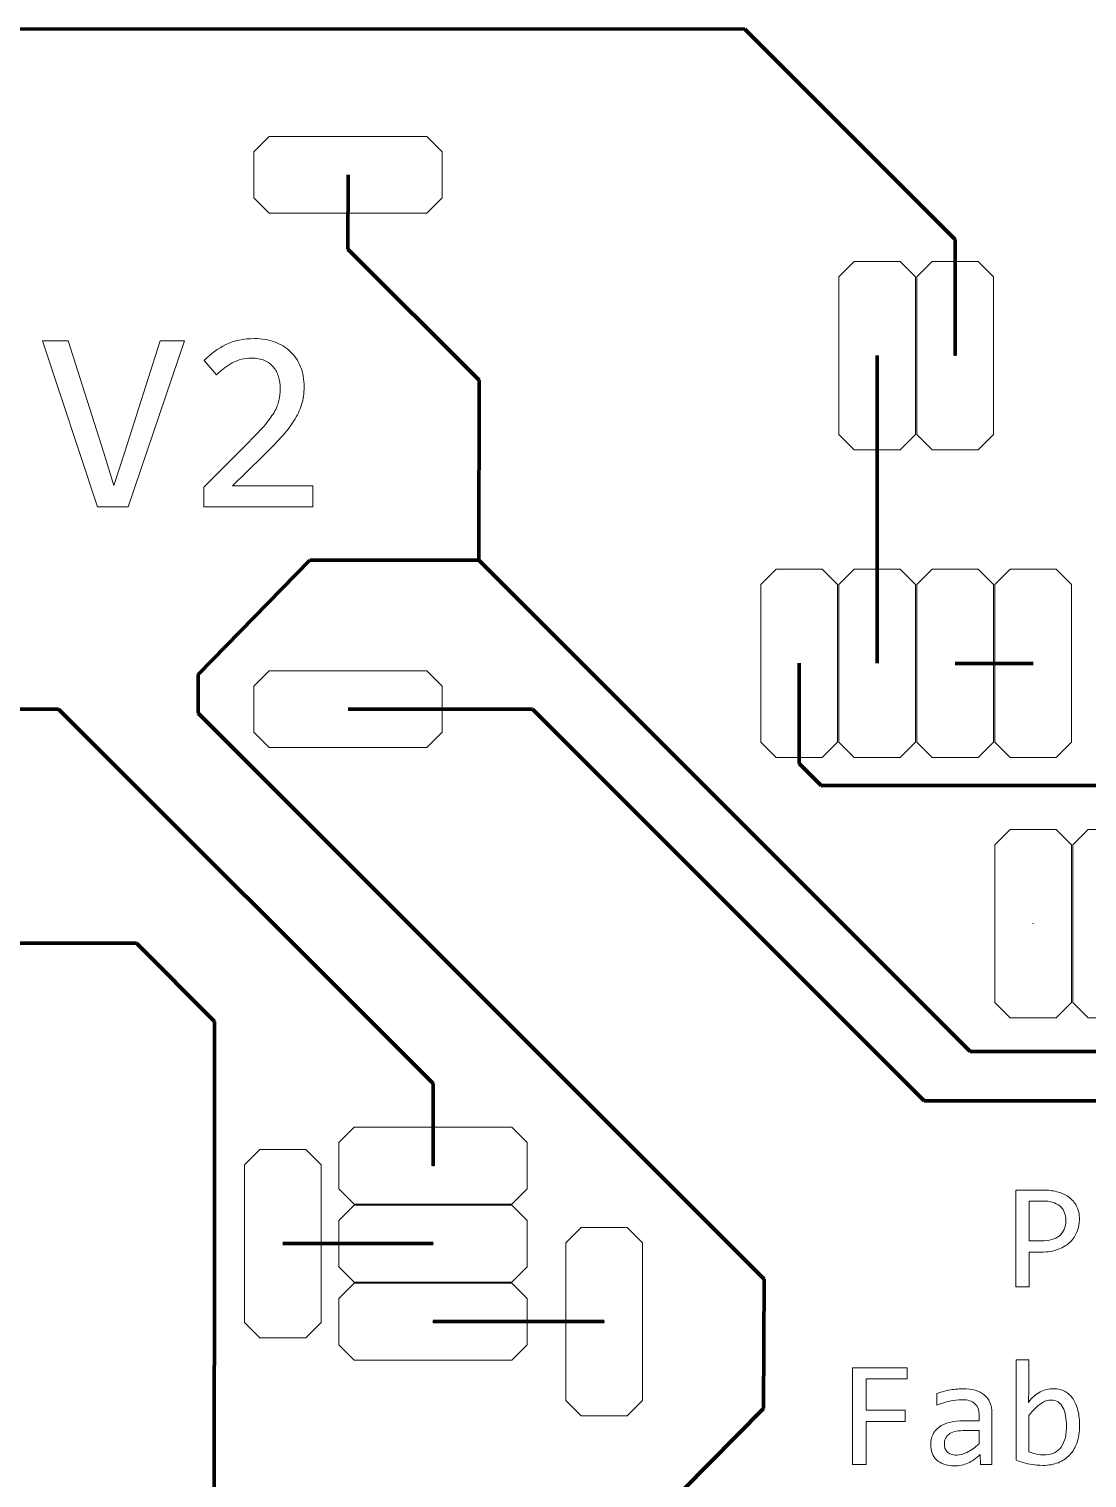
# Model space of a CAD drawing. Header units: millimetres. Extents: x -123 to 140, y -97 to 144.
# Drawn here: x 69.12 to 103.58, y 96.77 to 143.95 of the extents above; entities that cross this region are included whole.
import ezdxf

# ---------------------------------------------------------------- set-up
doc = ezdxf.new("R2010")
doc.units = ezdxf.units.MM
doc.header["$MEASUREMENT"] = 0
doc.layers.add('Layer 1', color=7, linetype='Continuous')

msp = doc.modelspace()

# ---------------------------------------------------------------- linework, layer by layer
at = {"layer": 'Layer 1', "color": 6, "lineweight": 120}
for points in [[(20.8854, 143.9542), (20.8854, 143.9542), (92.4289, 143.9527), (92.4289, 143.9527)], [(92.4289, 143.9527), (92.4289, 143.9527), (99.2838, 137.097), (99.2838, 137.097)], [(79.5131, 139.2063), (79.5131, 139.2063), (79.5098, 136.7874), (79.5098, 136.7874)], [(99.2838, 137.097), (99.2838, 137.097), (99.2826, 133.3165), (99.2826, 133.3165)], [(79.5098, 136.7874), (79.5098, 136.7874), (83.7772, 132.5196), (83.7772, 132.5196)], [(96.7444, 133.3165), (96.7444, 133.3165), (96.7411, 123.3001), (96.7411, 123.3001)], [(83.7772, 132.5196), (83.7772, 132.5196), (83.7762, 126.66), (83.7762, 126.66)], [(74.634, 122.9298), (74.634, 122.9298), (78.2725, 126.6616), (78.2725, 126.6616)], [(78.2725, 126.6616), (78.2725, 126.6616), (83.7762, 126.6609), (83.7762, 126.6609)], [(83.7762, 126.66), (83.7762, 126.66), (99.772, 110.6623), (99.772, 110.6623)], [(94.2026, 123.3001), (94.2026, 123.3001), (94.2018, 120.0399), (94.2018, 120.0399)], [(99.2844, 123.2967), (99.2844, 123.2967), (101.8244, 123.2952), (101.8244, 123.2952)], [(74.634, 122.9298), (74.634, 122.9298), (74.6338, 121.6751), (74.6338, 121.6751)], [(36.0799, 121.8065), (36.0799, 121.8065), (70.0838, 121.8093), (70.0838, 121.8093)], [(70.0838, 121.8093), (70.0838, 121.8093), (82.2805, 109.6126), (82.2805, 109.6126)], [(79.5131, 121.8063), (79.5131, 121.8063), (85.5208, 121.8043), (85.5208, 121.8043)], [(85.5208, 121.8043), (85.5208, 121.8043), (98.2743, 109.0498), (98.2743, 109.0498)], [(74.6338, 121.6751), (74.6338, 121.6751), (93.0652, 103.2429), (93.0652, 103.2429)], [(94.9195, 119.3225), (94.9195, 119.3225), (94.2018, 120.0399), (94.2018, 120.0399)], [(94.9195, 119.3225), (94.9195, 119.3225), (104.7043, 119.3219), (104.7043, 119.3219)], [(52.2944, 114.1819), (52.2944, 114.1819), (72.6194, 114.1852), (72.6194, 114.1852)], [(72.6194, 114.1852), (72.6194, 114.1852), (75.1665, 111.638), (75.1665, 111.638)], [(75.1665, 111.638), (75.1665, 111.638), (75.1547, 89.2246), (75.1547, 89.2246)], [(99.7719, 110.6624), (99.7719, 110.6624), (136.7244, 110.6622), (136.7244, 110.6622)], [(82.2805, 109.6126), (82.2805, 109.6126), (82.2801, 106.9393), (82.2801, 106.9393)], [(98.2743, 109.0498), (98.2743, 109.0498), (137.655, 109.0496), (137.655, 109.0496)], [(82.2801, 104.4034), (82.2801, 104.4034), (77.3899, 104.4042), (77.3899, 104.4042)], [(93.0651, 103.2428), (93.0651, 103.2428), (93.0451, 99.0318), (93.0451, 99.0318)], [(87.8527, 101.8611), (87.8527, 101.8611), (82.2801, 101.8619), (82.2801, 101.8619)], [(93.0451, 99.0318), (93.0451, 99.0318), (90.4104, 96.373), (90.4104, 96.373)]]:
    msp.add_open_spline(points, degree=3, dxfattribs=at)
at = {"layer": 'Layer 1', "lineweight": 9}
for points in [[(82.0813, 137.9563), (82.0813, 137.9563), (76.9449, 137.9563), (76.9449, 137.9563), (76.9449, 137.9563), (76.4449, 138.4563), (76.4449, 138.4563), (76.4449, 138.4563), (76.4449, 139.9563), (76.4449, 139.9563), (76.4449, 139.9563), (76.9449, 140.4563), (76.9449, 140.4563), (76.9449, 140.4563), (82.0813, 140.4563), (82.0813, 140.4563), (82.0813, 140.4563), (82.5813, 139.9563), (82.5813, 139.9563), (82.5813, 139.9563), (82.5813, 138.4563), (82.5813, 138.4563), (82.5813, 138.4563), (82.0813, 137.9563), (82.0813, 137.9563)], [(95.4944, 130.7483), (95.4944, 130.7483), (95.4944, 135.8847), (95.4944, 135.8847), (95.4944, 135.8847), (95.9944, 136.3847), (95.9944, 136.3847), (95.9944, 136.3847), (97.4944, 136.3847), (97.4944, 136.3847), (97.4944, 136.3847), (97.9944, 135.8847), (97.9944, 135.8847), (97.9944, 135.8847), (97.9944, 130.7483), (97.9944, 130.7483), (97.9944, 130.7483), (97.4944, 130.2483), (97.4944, 130.2483), (97.4944, 130.2483), (95.9944, 130.2483), (95.9944, 130.2483), (95.9944, 130.2483), (95.4944, 130.7483), (95.4944, 130.7483)], [(98.0344, 130.7483), (98.0344, 130.7483), (98.0344, 135.8847), (98.0344, 135.8847), (98.0344, 135.8847), (98.5344, 136.3847), (98.5344, 136.3847), (98.5344, 136.3847), (100.0344, 136.3847), (100.0344, 136.3847), (100.0344, 136.3847), (100.5344, 135.8847), (100.5344, 135.8847), (100.5344, 135.8847), (100.5344, 130.7483), (100.5344, 130.7483), (100.5344, 130.7483), (100.0344, 130.2483), (100.0344, 130.2483), (100.0344, 130.2483), (98.5344, 130.2483), (98.5344, 130.2483), (98.5344, 130.2483), (98.0344, 130.7483), (98.0344, 130.7483)], [(92.9544, 120.7319), (92.9544, 120.7319), (92.9544, 125.8683), (92.9544, 125.8683), (92.9544, 125.8683), (93.4544, 126.3683), (93.4544, 126.3683), (93.4544, 126.3683), (94.9544, 126.3683), (94.9544, 126.3683), (94.9544, 126.3683), (95.4544, 125.8683), (95.4544, 125.8683), (95.4544, 125.8683), (95.4544, 120.7319), (95.4544, 120.7319), (95.4544, 120.7319), (94.9544, 120.2319), (94.9544, 120.2319), (94.9544, 120.2319), (93.4544, 120.2319), (93.4544, 120.2319), (93.4544, 120.2319), (92.9544, 120.7319), (92.9544, 120.7319)], [(95.4944, 120.7319), (95.4944, 120.7319), (95.4944, 125.8683), (95.4944, 125.8683), (95.4944, 125.8683), (95.9944, 126.3683), (95.9944, 126.3683), (95.9944, 126.3683), (97.4944, 126.3683), (97.4944, 126.3683), (97.4944, 126.3683), (97.9944, 125.8683), (97.9944, 125.8683), (97.9944, 125.8683), (97.9944, 120.7319), (97.9944, 120.7319), (97.9944, 120.7319), (97.4944, 120.2319), (97.4944, 120.2319), (97.4944, 120.2319), (95.9944, 120.2319), (95.9944, 120.2319), (95.9944, 120.2319), (95.4944, 120.7319), (95.4944, 120.7319)], [(98.0344, 120.7319), (98.0344, 120.7319), (98.0344, 125.8683), (98.0344, 125.8683), (98.0344, 125.8683), (98.5344, 126.3683), (98.5344, 126.3683), (98.5344, 126.3683), (100.0344, 126.3683), (100.0344, 126.3683), (100.0344, 126.3683), (100.5344, 125.8683), (100.5344, 125.8683), (100.5344, 125.8683), (100.5344, 120.7319), (100.5344, 120.7319), (100.5344, 120.7319), (100.0344, 120.2319), (100.0344, 120.2319), (100.0344, 120.2319), (98.5344, 120.2319), (98.5344, 120.2319), (98.5344, 120.2319), (98.0344, 120.7319), (98.0344, 120.7319)], [(100.5744, 120.7319), (100.5744, 120.7319), (100.5744, 125.8683), (100.5744, 125.8683), (100.5744, 125.8683), (101.0744, 126.3683), (101.0744, 126.3683), (101.0744, 126.3683), (102.5744, 126.3683), (102.5744, 126.3683), (102.5744, 126.3683), (103.0744, 125.8683), (103.0744, 125.8683), (103.0744, 125.8683), (103.0744, 120.7319), (103.0744, 120.7319), (103.0744, 120.7319), (102.5744, 120.2319), (102.5744, 120.2319), (102.5744, 120.2319), (101.0744, 120.2319), (101.0744, 120.2319), (101.0744, 120.2319), (100.5744, 120.7319), (100.5744, 120.7319)], [(82.0814, 120.5581), (82.0814, 120.5581), (76.945, 120.5581), (76.945, 120.5581), (76.945, 120.5581), (76.445, 121.0581), (76.445, 121.0581), (76.445, 121.0581), (76.445, 122.5581), (76.445, 122.5581), (76.445, 122.5581), (76.945, 123.0581), (76.945, 123.0581), (76.945, 123.0581), (82.0814, 123.0581), (82.0814, 123.0581), (82.0814, 123.0581), (82.5814, 122.5581), (82.5814, 122.5581), (82.5814, 122.5581), (82.5814, 121.0581), (82.5814, 121.0581), (82.5814, 121.0581), (82.0814, 120.5581), (82.0814, 120.5581)], [(100.5744, 112.2518), (100.5744, 112.2518), (100.5744, 117.3882), (100.5744, 117.3882), (100.5744, 117.3882), (101.0744, 117.8882), (101.0744, 117.8882), (101.0744, 117.8882), (102.5744, 117.8882), (102.5744, 117.8882), (102.5744, 117.8882), (103.0744, 117.3882), (103.0744, 117.3882), (103.0744, 117.3882), (103.0744, 112.2518), (103.0744, 112.2518), (103.0744, 112.2518), (102.5744, 111.7518), (102.5744, 111.7518), (102.5744, 111.7518), (101.0744, 111.7518), (101.0744, 111.7518), (101.0744, 111.7518), (100.5744, 112.2518), (100.5744, 112.2518)], [(103.1144, 112.2518), (103.1144, 112.2518), (103.1144, 117.3882), (103.1144, 117.3882), (103.1144, 117.3882), (103.6144, 117.8882), (103.6144, 117.8882), (103.6144, 117.8882), (105.1144, 117.8882), (105.1144, 117.8882), (105.1144, 117.8882), (105.6144, 117.3882), (105.6144, 117.3882), (105.6144, 117.3882), (105.6144, 112.2518), (105.6144, 112.2518), (105.6144, 112.2518), (105.1144, 111.7518), (105.1144, 111.7518), (105.1144, 111.7518), (103.6144, 111.7518), (103.6144, 111.7518), (103.6144, 111.7518), (103.1144, 112.2518), (103.1144, 112.2518)], [(84.8484, 105.6911), (84.8484, 105.6911), (79.712, 105.6911), (79.712, 105.6911), (79.712, 105.6911), (79.212, 106.1911), (79.212, 106.1911), (79.212, 106.1911), (79.212, 107.6911), (79.212, 107.6911), (79.212, 107.6911), (79.712, 108.1911), (79.712, 108.1911), (79.712, 108.1911), (84.8484, 108.1911), (84.8484, 108.1911), (84.8484, 108.1911), (85.3484, 107.6911), (85.3484, 107.6911), (85.3484, 107.6911), (85.3484, 106.1911), (85.3484, 106.1911), (85.3484, 106.1911), (84.8484, 105.6911), (84.8484, 105.6911)], [(76.1417, 101.836), (76.1417, 101.836), (76.1417, 106.9724), (76.1417, 106.9724), (76.1417, 106.9724), (76.6417, 107.4724), (76.6417, 107.4724), (76.6417, 107.4724), (78.1417, 107.4724), (78.1417, 107.4724), (78.1417, 107.4724), (78.6417, 106.9724), (78.6417, 106.9724), (78.6417, 106.9724), (78.6417, 101.836), (78.6417, 101.836), (78.6417, 101.836), (78.1417, 101.336), (78.1417, 101.336), (78.1417, 101.336), (76.6417, 101.336), (76.6417, 101.336), (76.6417, 101.336), (76.1417, 101.836), (76.1417, 101.836)], [(84.8484, 103.1511), (84.8484, 103.1511), (79.712, 103.1511), (79.712, 103.1511), (79.712, 103.1511), (79.212, 103.6511), (79.212, 103.6511), (79.212, 103.6511), (79.212, 105.1511), (79.212, 105.1511), (79.212, 105.1511), (79.712, 105.6511), (79.712, 105.6511), (79.712, 105.6511), (84.8484, 105.6511), (84.8484, 105.6511), (84.8484, 105.6511), (85.3484, 105.1511), (85.3484, 105.1511), (85.3484, 105.1511), (85.3484, 103.6511), (85.3484, 103.6511), (85.3484, 103.6511), (84.8484, 103.1511), (84.8484, 103.1511)], [(86.6045, 99.2929), (86.6045, 99.2929), (86.6045, 104.4293), (86.6045, 104.4293), (86.6045, 104.4293), (87.1045, 104.9293), (87.1045, 104.9293), (87.1045, 104.9293), (88.6045, 104.9293), (88.6045, 104.9293), (88.6045, 104.9293), (89.1045, 104.4293), (89.1045, 104.4293), (89.1045, 104.4293), (89.1045, 99.2929), (89.1045, 99.2929), (89.1045, 99.2929), (88.6045, 98.7929), (88.6045, 98.7929), (88.6045, 98.7929), (87.1045, 98.7929), (87.1045, 98.7929), (87.1045, 98.7929), (86.6045, 99.2929), (86.6045, 99.2929)], [(84.8484, 100.6111), (84.8484, 100.6111), (79.712, 100.6111), (79.712, 100.6111), (79.712, 100.6111), (79.212, 101.1111), (79.212, 101.1111), (79.212, 101.1111), (79.212, 102.6111), (79.212, 102.6111), (79.212, 102.6111), (79.712, 103.1111), (79.712, 103.1111), (79.712, 103.1111), (84.8484, 103.1111), (84.8484, 103.1111), (84.8484, 103.1111), (85.3484, 102.6111), (85.3484, 102.6111), (85.3484, 102.6111), (85.3484, 101.1111), (85.3484, 101.1111), (85.3484, 101.1111), (84.8484, 100.6111), (84.8484, 100.6111)]]:
    msp.add_open_spline(points, degree=3, knots=[0, 0, 0, 0, 0.125, 0.125, 0.125, 0.25, 0.25, 0.25, 0.375, 0.375, 0.375, 0.5, 0.5, 0.5, 0.625, 0.625, 0.625, 0.75, 0.75, 0.75, 0.875, 0.875, 0.875, 1, 1, 1, 1], dxfattribs=at)
at = {"layer": 'Layer 1', "color": 5}
for points in [[(79.5148, 139.2063), (79.5148, 139.2063), (79.5148, 139.2028), (79.5148, 139.2028), (79.5148, 139.2028), (79.5113, 139.2028), (79.5113, 139.2028), (79.5113, 139.2028), (79.5113, 139.2063), (79.5113, 139.2063), (79.5113, 139.2063), (79.5148, 139.2063), (79.5148, 139.2063)], [(96.7444, 133.3148), (96.7444, 133.3148), (96.7409, 133.3148), (96.7409, 133.3148), (96.7409, 133.3148), (96.7409, 133.3183), (96.7409, 133.3183), (96.7409, 133.3183), (96.7444, 133.3183), (96.7444, 133.3183), (96.7444, 133.3183), (96.7444, 133.3148), (96.7444, 133.3148)], [(99.2844, 133.3148), (99.2844, 133.3148), (99.2809, 133.3148), (99.2809, 133.3148), (99.2809, 133.3148), (99.2809, 133.3183), (99.2809, 133.3183), (99.2809, 133.3183), (99.2844, 133.3183), (99.2844, 133.3183), (99.2844, 133.3183), (99.2844, 133.3148), (99.2844, 133.3148)], [(94.2044, 123.2984), (94.2044, 123.2984), (94.2009, 123.2984), (94.2009, 123.2984), (94.2009, 123.2984), (94.2009, 123.3019), (94.2009, 123.3019), (94.2009, 123.3019), (94.2044, 123.3019), (94.2044, 123.3019), (94.2044, 123.3019), (94.2044, 123.2984), (94.2044, 123.2984)], [(96.7444, 123.2984), (96.7444, 123.2984), (96.7409, 123.2984), (96.7409, 123.2984), (96.7409, 123.2984), (96.7409, 123.3019), (96.7409, 123.3019), (96.7409, 123.3019), (96.7444, 123.3019), (96.7444, 123.3019), (96.7444, 123.3019), (96.7444, 123.2984), (96.7444, 123.2984)], [(99.2844, 123.2984), (99.2844, 123.2984), (99.2809, 123.2984), (99.2809, 123.2984), (99.2809, 123.2984), (99.2809, 123.3019), (99.2809, 123.3019), (99.2809, 123.3019), (99.2844, 123.3019), (99.2844, 123.3019), (99.2844, 123.3019), (99.2844, 123.2984), (99.2844, 123.2984)], [(101.8244, 123.2984), (101.8244, 123.2984), (101.8209, 123.2984), (101.8209, 123.2984), (101.8209, 123.2984), (101.8209, 123.3019), (101.8209, 123.3019), (101.8209, 123.3019), (101.8244, 123.3019), (101.8244, 123.3019), (101.8244, 123.3019), (101.8244, 123.2984), (101.8244, 123.2984)], [(79.5149, 121.8081), (79.5149, 121.8081), (79.5149, 121.8046), (79.5149, 121.8046), (79.5149, 121.8046), (79.5114, 121.8046), (79.5114, 121.8046), (79.5114, 121.8046), (79.5114, 121.8081), (79.5114, 121.8081), (79.5114, 121.8081), (79.5149, 121.8081), (79.5149, 121.8081)], [(101.8244, 114.8183), (101.8244, 114.8183), (101.8209, 114.8183), (101.8209, 114.8183), (101.8209, 114.8183), (101.8209, 114.8218), (101.8209, 114.8218), (101.8209, 114.8218), (101.8244, 114.8218), (101.8244, 114.8218), (101.8244, 114.8218), (101.8244, 114.8183), (101.8244, 114.8183)], [(82.2819, 106.9411), (82.2819, 106.9411), (82.2819, 106.9376), (82.2819, 106.9376), (82.2819, 106.9376), (82.2784, 106.9376), (82.2784, 106.9376), (82.2784, 106.9376), (82.2784, 106.9411), (82.2784, 106.9411), (82.2784, 106.9411), (82.2819, 106.9411), (82.2819, 106.9411)], [(77.3917, 104.4025), (77.3917, 104.4025), (77.3882, 104.4025), (77.3882, 104.4025), (77.3882, 104.4025), (77.3882, 104.406), (77.3882, 104.406), (77.3882, 104.406), (77.3917, 104.406), (77.3917, 104.406), (77.3917, 104.406), (77.3917, 104.4025), (77.3917, 104.4025)], [(82.2819, 104.4011), (82.2819, 104.4011), (82.2819, 104.3976), (82.2819, 104.3976), (82.2819, 104.3976), (82.2784, 104.3976), (82.2784, 104.3976), (82.2784, 104.3976), (82.2784, 104.4011), (82.2784, 104.4011), (82.2784, 104.4011), (82.2819, 104.4011), (82.2819, 104.4011)], [(82.2819, 101.8611), (82.2819, 101.8611), (82.2819, 101.8576), (82.2819, 101.8576), (82.2819, 101.8576), (82.2784, 101.8576), (82.2784, 101.8576), (82.2784, 101.8576), (82.2784, 101.8611), (82.2784, 101.8611), (82.2784, 101.8611), (82.2819, 101.8611), (82.2819, 101.8611)], [(87.8545, 101.8594), (87.8545, 101.8594), (87.851, 101.8594), (87.851, 101.8594), (87.851, 101.8594), (87.851, 101.8629), (87.851, 101.8629), (87.851, 101.8629), (87.8545, 101.8629), (87.8545, 101.8629), (87.8545, 101.8629), (87.8545, 101.8594), (87.8545, 101.8594)]]:
    msp.add_open_spline(points, degree=3, knots=[0, 0, 0, 0, 0.25, 0.25, 0.25, 0.5, 0.5, 0.5, 0.75, 0.75, 0.75, 1, 1, 1, 1], dxfattribs=at)
at = {"layer": 'Layer 1', "color": 5, "lineweight": 9}
for points in [[(79.5148, 139.2063), (79.5148, 139.2063), (79.5148, 139.2028), (79.5148, 139.2028), (79.5148, 139.2028), (79.5113, 139.2028), (79.5113, 139.2028), (79.5113, 139.2028), (79.5113, 139.2063), (79.5113, 139.2063), (79.5113, 139.2063), (79.5148, 139.2063), (79.5148, 139.2063)], [(96.7444, 133.3148), (96.7444, 133.3148), (96.7409, 133.3148), (96.7409, 133.3148), (96.7409, 133.3148), (96.7409, 133.3183), (96.7409, 133.3183), (96.7409, 133.3183), (96.7444, 133.3183), (96.7444, 133.3183), (96.7444, 133.3183), (96.7444, 133.3148), (96.7444, 133.3148)], [(99.2844, 133.3148), (99.2844, 133.3148), (99.2809, 133.3148), (99.2809, 133.3148), (99.2809, 133.3148), (99.2809, 133.3183), (99.2809, 133.3183), (99.2809, 133.3183), (99.2844, 133.3183), (99.2844, 133.3183), (99.2844, 133.3183), (99.2844, 133.3148), (99.2844, 133.3148)], [(94.2044, 123.2984), (94.2044, 123.2984), (94.2009, 123.2984), (94.2009, 123.2984), (94.2009, 123.2984), (94.2009, 123.3019), (94.2009, 123.3019), (94.2009, 123.3019), (94.2044, 123.3019), (94.2044, 123.3019), (94.2044, 123.3019), (94.2044, 123.2984), (94.2044, 123.2984)], [(96.7444, 123.2984), (96.7444, 123.2984), (96.7409, 123.2984), (96.7409, 123.2984), (96.7409, 123.2984), (96.7409, 123.3019), (96.7409, 123.3019), (96.7409, 123.3019), (96.7444, 123.3019), (96.7444, 123.3019), (96.7444, 123.3019), (96.7444, 123.2984), (96.7444, 123.2984)], [(99.2844, 123.2984), (99.2844, 123.2984), (99.2809, 123.2984), (99.2809, 123.2984), (99.2809, 123.2984), (99.2809, 123.3019), (99.2809, 123.3019), (99.2809, 123.3019), (99.2844, 123.3019), (99.2844, 123.3019), (99.2844, 123.3019), (99.2844, 123.2984), (99.2844, 123.2984)], [(101.8244, 123.2984), (101.8244, 123.2984), (101.8209, 123.2984), (101.8209, 123.2984), (101.8209, 123.2984), (101.8209, 123.3019), (101.8209, 123.3019), (101.8209, 123.3019), (101.8244, 123.3019), (101.8244, 123.3019), (101.8244, 123.3019), (101.8244, 123.2984), (101.8244, 123.2984)], [(79.5149, 121.8081), (79.5149, 121.8081), (79.5149, 121.8046), (79.5149, 121.8046), (79.5149, 121.8046), (79.5114, 121.8046), (79.5114, 121.8046), (79.5114, 121.8046), (79.5114, 121.8081), (79.5114, 121.8081), (79.5114, 121.8081), (79.5149, 121.8081), (79.5149, 121.8081)], [(101.8244, 114.8183), (101.8244, 114.8183), (101.8209, 114.8183), (101.8209, 114.8183), (101.8209, 114.8183), (101.8209, 114.8218), (101.8209, 114.8218), (101.8209, 114.8218), (101.8244, 114.8218), (101.8244, 114.8218), (101.8244, 114.8218), (101.8244, 114.8183), (101.8244, 114.8183)], [(82.2819, 106.9411), (82.2819, 106.9411), (82.2819, 106.9376), (82.2819, 106.9376), (82.2819, 106.9376), (82.2784, 106.9376), (82.2784, 106.9376), (82.2784, 106.9376), (82.2784, 106.9411), (82.2784, 106.9411), (82.2784, 106.9411), (82.2819, 106.9411), (82.2819, 106.9411)], [(77.3917, 104.4025), (77.3917, 104.4025), (77.3882, 104.4025), (77.3882, 104.4025), (77.3882, 104.4025), (77.3882, 104.406), (77.3882, 104.406), (77.3882, 104.406), (77.3917, 104.406), (77.3917, 104.406), (77.3917, 104.406), (77.3917, 104.4025), (77.3917, 104.4025)], [(82.2819, 104.4011), (82.2819, 104.4011), (82.2819, 104.3976), (82.2819, 104.3976), (82.2819, 104.3976), (82.2784, 104.3976), (82.2784, 104.3976), (82.2784, 104.3976), (82.2784, 104.4011), (82.2784, 104.4011), (82.2784, 104.4011), (82.2819, 104.4011), (82.2819, 104.4011)], [(82.2819, 101.8611), (82.2819, 101.8611), (82.2819, 101.8576), (82.2819, 101.8576), (82.2819, 101.8576), (82.2784, 101.8576), (82.2784, 101.8576), (82.2784, 101.8576), (82.2784, 101.8611), (82.2784, 101.8611), (82.2784, 101.8611), (82.2819, 101.8611), (82.2819, 101.8611)], [(87.8545, 101.8594), (87.8545, 101.8594), (87.851, 101.8594), (87.851, 101.8594), (87.851, 101.8594), (87.851, 101.8629), (87.851, 101.8629), (87.851, 101.8629), (87.8545, 101.8629), (87.8545, 101.8629), (87.8545, 101.8629), (87.8545, 101.8594), (87.8545, 101.8594)]]:
    msp.add_open_spline(points, degree=3, knots=[0, 0, 0, 0, 0.25, 0.25, 0.25, 0.5, 0.5, 0.5, 0.75, 0.75, 0.75, 1, 1, 1, 1], dxfattribs=at)
at = {"layer": 'Layer 1', "color": 161, "lineweight": 9}
for points, knots in [([(74.1845, 133.7962), (74.1845, 133.7962), (72.3487, 128.3944), (72.3487, 128.3944), (72.3487, 128.3944), (71.3566, 128.3944), (71.3566, 128.3944), (71.3566, 128.3944), (69.5617, 133.7962), (69.5617, 133.7962), (69.5617, 133.7962), (70.3928, 133.7962), (70.3928, 133.7962), (70.3928, 133.7962), (71.5598, 130.1555), (71.5598, 130.1555), (71.5598, 130.1555), (71.89, 129.0887), (71.89, 129.0887), (71.89, 129.0887), (72.2287, 130.1555), (72.2287, 130.1555), (72.2287, 130.1555), (73.3985, 133.7962), (73.3985, 133.7962), (73.3985, 133.7962), (74.1845, 133.7962), (74.1845, 133.7962)], [0, 0, 0, 0, 0.1111111, 0.1111111, 0.1111111, 0.2222222, 0.2222222, 0.2222222, 0.3333333, 0.3333333, 0.3333333, 0.4444444, 0.4444444, 0.4444444, 0.5555556, 0.5555556, 0.5555556, 0.6666667, 0.6666667, 0.6666667, 0.7777778, 0.7777778, 0.7777778, 0.8888889, 0.8888889, 0.8888889, 1, 1, 1, 1]), ([(78.3699, 128.3944), (78.3699, 128.3944), (74.8139, 128.3944), (74.8139, 128.3944), (74.8139, 128.3944), (74.8139, 129.0393), (74.8139, 129.0393), (74.8139, 129.0393), (76.2095, 130.4278), (76.2095, 130.4278), (76.4381, 130.655), (76.623, 130.8497), (76.7669, 131.0148), (76.9094, 131.1814), (77.0209, 131.3323), (77.1013, 131.4678), (77.1803, 131.6047), (77.234, 131.7331), (77.2622, 131.8545), (77.289, 131.9758), (77.3031, 132.107), (77.3031, 132.2482), (77.3031, 132.3808), (77.2848, 132.5064), (77.2495, 132.6263), (77.2128, 132.7463), (77.1578, 132.8521), (77.0844, 132.9438), (77.0096, 133.0342), (76.9136, 133.1061), (76.7951, 133.1583), (76.6766, 133.2105), (76.5341, 133.2374), (76.369, 133.2374), (76.1404, 133.2374), (75.9315, 133.1866), (75.7438, 133.0835), (75.5576, 132.9819), (75.3854, 132.8493), (75.2274, 132.687), (75.2274, 132.687), (74.8308, 133.1626), (74.8308, 133.1626), (75.0354, 133.3771), (75.2697, 133.5492), (75.5364, 133.6776), (75.8017, 133.8074), (76.1121, 133.8724), (76.4649, 133.8724), (76.7048, 133.8724), (76.9235, 133.8371), (77.1197, 133.7651), (77.3172, 133.6931), (77.488, 133.5901), (77.6319, 133.4547), (77.7744, 133.3192), (77.8859, 133.1541), (77.9635, 132.958), (78.0425, 132.7632), (78.082, 132.5431), (78.082, 132.2975), (78.082, 132.0901), (78.0538, 131.8982), (77.9988, 131.7218), (77.9438, 131.5454), (77.8605, 131.3704), (77.749, 131.1955), (77.6375, 131.0205), (77.4964, 130.8385), (77.3271, 130.6508), (77.1578, 130.4645), (76.9574, 130.2585), (76.726, 130.0355), (76.726, 130.0355), (75.7452, 129.0802), (75.7452, 129.0802), (75.7452, 129.0802), (78.3699, 129.0802), (78.3699, 129.0802), (78.3699, 129.0802), (78.3699, 128.3944), (78.3699, 128.3944)], [0, 0, 0, 0, 0.037037, 0.037037, 0.037037, 0.0740741, 0.0740741, 0.0740741, 0.1111111, 0.1111111, 0.1111111, 0.1481481, 0.1481481, 0.1481481, 0.1851852, 0.1851852, 0.1851852, 0.2222222, 0.2222222, 0.2222222, 0.2592593, 0.2592593, 0.2592593, 0.2962963, 0.2962963, 0.2962963, 0.3333333, 0.3333333, 0.3333333, 0.3703704, 0.3703704, 0.3703704, 0.4074074, 0.4074074, 0.4074074, 0.4444444, 0.4444444, 0.4444444, 0.4814815, 0.4814815, 0.4814815, 0.5185185, 0.5185185, 0.5185185, 0.5555556, 0.5555556, 0.5555556, 0.5925926, 0.5925926, 0.5925926, 0.6296296, 0.6296296, 0.6296296, 0.6666667, 0.6666667, 0.6666667, 0.7037037, 0.7037037, 0.7037037, 0.7407407, 0.7407407, 0.7407407, 0.7777778, 0.7777778, 0.7777778, 0.8148148, 0.8148148, 0.8148148, 0.8518519, 0.8518519, 0.8518519, 0.8888889, 0.8888889, 0.8888889, 0.9259259, 0.9259259, 0.9259259, 0.962963, 0.962963, 0.962963, 1, 1, 1, 1]), ([(103.3303, 105.1816), (103.3303, 105.0524), (103.3064, 104.9256), (103.2579, 104.7988), (103.2101, 104.6729), (103.1352, 104.5601), (103.034, 104.4605), (102.9327, 104.3609), (102.8027, 104.2803), (102.6454, 104.2185), (102.4882, 104.1568), (102.2997, 104.1255), (102.0816, 104.1255), (102.0816, 104.1255), (101.6906, 104.1255), (101.6906, 104.1255), (101.6906, 104.1255), (101.6906, 102.9945), (101.6906, 102.9945), (101.6906, 102.9945), (101.2609, 102.9945), (101.2609, 102.9945), (101.2609, 102.9945), (101.2609, 106.1455), (101.2609, 106.1455), (101.2609, 106.1455), (102.1483, 106.1455), (102.1483, 106.1455), (102.3046, 106.1455), (102.4536, 106.1282), (102.5969, 106.0937), (102.7401, 106.0591), (102.866, 106.0031), (102.9747, 105.9266), (103.0833, 105.8492), (103.1698, 105.7496), (103.234, 105.6269), (103.2982, 105.5051), (103.3303, 105.3561), (103.3303, 105.1816)], [0, 0, 0, 0, 0.0769231, 0.0769231, 0.0769231, 0.1538462, 0.1538462, 0.1538462, 0.2307692, 0.2307692, 0.2307692, 0.3076923, 0.3076923, 0.3076923, 0.3846154, 0.3846154, 0.3846154, 0.4615385, 0.4615385, 0.4615385, 0.5384615, 0.5384615, 0.5384615, 0.6153846, 0.6153846, 0.6153846, 0.6923077, 0.6923077, 0.6923077, 0.7692308, 0.7692308, 0.7692308, 0.8461538, 0.8461538, 0.8461538, 0.9230769, 0.9230769, 0.9230769, 1, 1, 1, 1]), ([(102.8858, 105.1619), (102.8858, 105.3652), (102.8191, 105.5207), (102.6866, 105.6286), (102.5541, 105.7364), (102.368, 105.7899), (102.1301, 105.7899), (102.1301, 105.7899), (101.6906, 105.7899), (101.6906, 105.7899), (101.6906, 105.7899), (101.6906, 104.491), (101.6906, 104.491), (101.6906, 104.491), (102.0915, 104.491), (102.0915, 104.491), (102.3458, 104.491), (102.5417, 104.5461), (102.6792, 104.6573), (102.8166, 104.7684), (102.8858, 104.9371), (102.8858, 105.1619)], [0, 0, 0, 0, 0.1428571, 0.1428571, 0.1428571, 0.2857143, 0.2857143, 0.2857143, 0.4285714, 0.4285714, 0.4285714, 0.5714286, 0.5714286, 0.5714286, 0.7142857, 0.7142857, 0.7142857, 0.8571429, 0.8571429, 0.8571429, 1, 1, 1, 1]), ([(103.3352, 98.4647), (103.3352, 98.2638), (103.3072, 98.0835), (103.2521, 97.9255), (103.1961, 97.7674), (103.1179, 97.6325), (103.0159, 97.523), (102.9138, 97.4127), (102.7895, 97.3279), (102.643, 97.2694), (102.4964, 97.211), (102.3318, 97.1814), (102.1483, 97.1814), (102.0058, 97.1814), (101.8593, 97.1954), (101.7095, 97.2225), (101.5597, 97.2497), (101.4124, 97.2933), (101.2658, 97.3526), (101.2658, 97.3526), (101.2658, 100.6188), (101.2658, 100.6188), (101.2658, 100.6188), (101.6856, 100.6188), (101.6856, 100.6188), (101.6856, 100.6188), (101.6856, 99.6805), (101.6856, 99.6805), (101.6856, 99.6805), (101.6667, 99.2318), (101.6667, 99.2318), (101.7869, 99.394), (101.9161, 99.5084), (102.0536, 99.5751), (102.1911, 99.6418), (102.3384, 99.6755), (102.4956, 99.6755), (102.6339, 99.6755), (102.7557, 99.6467), (102.8603, 99.5883), (102.9648, 99.5306), (103.0521, 99.4491), (103.1229, 99.3438), (103.1937, 99.2384), (103.2472, 99.1117), (103.2826, 98.9627), (103.3179, 98.8137), (103.3352, 98.6482), (103.3352, 98.4647)], [0, 0, 0, 0, 0.0625, 0.0625, 0.0625, 0.125, 0.125, 0.125, 0.1875, 0.1875, 0.1875, 0.25, 0.25, 0.25, 0.3125, 0.3125, 0.3125, 0.375, 0.375, 0.375, 0.4375, 0.4375, 0.4375, 0.5, 0.5, 0.5, 0.5625, 0.5625, 0.5625, 0.625, 0.625, 0.625, 0.6875, 0.6875, 0.6875, 0.75, 0.75, 0.75, 0.8125, 0.8125, 0.8125, 0.875, 0.875, 0.875, 0.9375, 0.9375, 0.9375, 1, 1, 1, 1]), ([(97.7213, 99.9965), (97.7213, 99.9965), (96.3829, 99.9965), (96.3829, 99.9965), (96.3829, 99.9965), (96.3829, 98.9742), (96.3829, 98.9742), (96.3829, 98.9742), (97.6513, 98.9742), (97.6513, 98.9742), (97.6513, 98.9742), (97.6513, 98.6136), (97.6513, 98.6136), (97.6513, 98.6136), (96.3829, 98.6136), (96.3829, 98.6136), (96.3829, 98.6136), (96.3829, 97.211), (96.3829, 97.211), (96.3829, 97.211), (95.9433, 97.211), (95.9433, 97.211), (95.9433, 97.211), (95.9433, 100.362), (95.9433, 100.362), (95.9433, 100.362), (97.7213, 100.362), (97.7213, 100.362), (97.7213, 100.362), (97.7213, 99.9965), (97.7213, 99.9965)], [0, 0, 0, 0, 0.1, 0.1, 0.1, 0.2, 0.2, 0.2, 0.3, 0.3, 0.3, 0.4, 0.4, 0.4, 0.5, 0.5, 0.5, 0.6, 0.6, 0.6, 0.7, 0.7, 0.7, 0.8, 0.8, 0.8, 0.9, 0.9, 0.9, 1, 1, 1, 1]), ([(100.1068, 97.211), (100.1068, 97.211), (100.0978, 97.5361), (100.0978, 97.5361), (99.9661, 97.4061), (99.8319, 97.3114), (99.6961, 97.2538), (99.5602, 97.1954), (99.417, 97.1665), (99.268, 97.1665), (99.1297, 97.1665), (99.0112, 97.1847), (98.9132, 97.2201), (98.8153, 97.2555), (98.7338, 97.304), (98.6704, 97.3658), (98.607, 97.4275), (98.5601, 97.4999), (98.5305, 97.5839), (98.5008, 97.6678), (98.486, 97.7584), (98.486, 97.8563), (98.486, 98.0992), (98.5766, 98.2893), (98.7577, 98.4268), (98.9388, 98.5643), (99.2055, 98.6334), (99.5594, 98.6334), (99.5594, 98.6334), (100.0615, 98.6334), (100.0615, 98.6334), (100.0615, 98.6334), (100.0615, 98.8458), (100.0615, 98.8458), (100.0615, 98.9898), (100.0154, 99.1042), (99.9241, 99.1907), (99.8319, 99.2771), (99.6919, 99.3199), (99.5043, 99.3199), (99.3676, 99.3199), (99.2326, 99.3043), (99.1001, 99.2738), (98.9676, 99.2425), (98.8301, 99.1989), (98.6885, 99.1421), (98.6885, 99.1421), (98.6885, 99.5224), (98.6885, 99.5224), (98.7412, 99.5413), (98.8005, 99.5603), (98.8655, 99.5784), (98.9305, 99.5973), (98.9997, 99.613), (99.0713, 99.6278), (99.1437, 99.6418), (99.2195, 99.6533), (99.2985, 99.6623), (99.3767, 99.6714), (99.4565, 99.6755), (99.5364, 99.6755), (99.6829, 99.6755), (99.8146, 99.659), (99.9323, 99.6269), (100.0492, 99.5948), (100.1488, 99.5463), (100.2295, 99.4804), (100.311, 99.4146), (100.3727, 99.3314), (100.4163, 99.2318), (100.4599, 99.1322), (100.4813, 99.0145), (100.4813, 98.8795), (100.4813, 98.8795), (100.4813, 97.211), (100.4813, 97.211), (100.4813, 97.211), (100.1068, 97.211), (100.1068, 97.211)], [0, 0, 0, 0, 0.0384615, 0.0384615, 0.0384615, 0.0769231, 0.0769231, 0.0769231, 0.1153846, 0.1153846, 0.1153846, 0.1538462, 0.1538462, 0.1538462, 0.1923077, 0.1923077, 0.1923077, 0.2307692, 0.2307692, 0.2307692, 0.2692308, 0.2692308, 0.2692308, 0.3076923, 0.3076923, 0.3076923, 0.3461538, 0.3461538, 0.3461538, 0.3846154, 0.3846154, 0.3846154, 0.4230769, 0.4230769, 0.4230769, 0.4615385, 0.4615385, 0.4615385, 0.5, 0.5, 0.5, 0.5384615, 0.5384615, 0.5384615, 0.5769231, 0.5769231, 0.5769231, 0.6153846, 0.6153846, 0.6153846, 0.6538462, 0.6538462, 0.6538462, 0.6923077, 0.6923077, 0.6923077, 0.7307692, 0.7307692, 0.7307692, 0.7692308, 0.7692308, 0.7692308, 0.8076923, 0.8076923, 0.8076923, 0.8461538, 0.8461538, 0.8461538, 0.8846154, 0.8846154, 0.8846154, 0.9230769, 0.9230769, 0.9230769, 0.9615385, 0.9615385, 0.9615385, 1, 1, 1, 1]), ([(102.9055, 98.4465), (102.9055, 98.5733), (102.8965, 98.6902), (102.8776, 98.7964), (102.8595, 98.9026), (102.8298, 98.9931), (102.7895, 99.0688), (102.75, 99.1446), (102.6981, 99.2038), (102.6356, 99.2458), (102.573, 99.2886), (102.4981, 99.31), (102.4117, 99.31), (102.3582, 99.31), (102.3046, 99.3018), (102.2495, 99.2845), (102.1952, 99.2681), (102.1384, 99.2392), (102.0799, 99.2006), (102.0215, 99.161), (101.9589, 99.1084), (101.8939, 99.0433), (101.8289, 98.9783), (101.7597, 98.8976), (101.6856, 98.8013), (101.6856, 98.8013), (101.6856, 97.6259), (101.6856, 97.6259), (101.768, 97.5938), (101.8511, 97.5682), (101.9367, 97.5501), (102.0215, 97.5312), (102.103, 97.5222), (102.1795, 97.5222), (102.2767, 97.5222), (102.368, 97.5378), (102.4561, 97.5682), (102.5434, 97.5987), (102.6207, 97.6497), (102.6874, 97.7214), (102.7541, 97.793), (102.8068, 97.8876), (102.8463, 98.0062), (102.8858, 98.1239), (102.9055, 98.2712), (102.9055, 98.4465)], [0, 0, 0, 0, 0.0666667, 0.0666667, 0.0666667, 0.1333333, 0.1333333, 0.1333333, 0.2, 0.2, 0.2, 0.2666667, 0.2666667, 0.2666667, 0.3333333, 0.3333333, 0.3333333, 0.4, 0.4, 0.4, 0.4666667, 0.4666667, 0.4666667, 0.5333333, 0.5333333, 0.5333333, 0.6, 0.6, 0.6, 0.6666667, 0.6666667, 0.6666667, 0.7333333, 0.7333333, 0.7333333, 0.8, 0.8, 0.8, 0.8666667, 0.8666667, 0.8666667, 0.9333333, 0.9333333, 0.9333333, 1, 1, 1, 1]), ([(100.0615, 98.3124), (100.0615, 98.3124), (99.529, 98.3124), (99.529, 98.3124), (99.4244, 98.3124), (99.3339, 98.3017), (99.2581, 98.2811), (99.1832, 98.2605), (99.1207, 98.2301), (99.0729, 98.1922), (99.0244, 98.1535), (98.989, 98.1074), (98.9651, 98.0531), (98.9421, 97.9996), (98.9305, 97.9387), (98.9305, 97.8712), (98.9305, 97.8251), (98.9379, 97.7806), (98.9519, 97.7378), (98.9667, 97.695), (98.9898, 97.6571), (99.0219, 97.6242), (99.054, 97.5913), (99.096, 97.5658), (99.1478, 97.546), (99.1989, 97.5271), (99.2614, 97.5172), (99.3355, 97.5172), (99.4318, 97.5172), (99.543, 97.5468), (99.6672, 97.6053), (99.7915, 97.6637), (99.9232, 97.7567), (100.0615, 97.8835), (100.0615, 97.8835), (100.0615, 98.3124), (100.0615, 98.3124)], [0, 0, 0, 0, 0.0833333, 0.0833333, 0.0833333, 0.1666667, 0.1666667, 0.1666667, 0.25, 0.25, 0.25, 0.3333333, 0.3333333, 0.3333333, 0.4166667, 0.4166667, 0.4166667, 0.5, 0.5, 0.5, 0.5833333, 0.5833333, 0.5833333, 0.6666667, 0.6666667, 0.6666667, 0.75, 0.75, 0.75, 0.8333333, 0.8333333, 0.8333333, 0.9166667, 0.9166667, 0.9166667, 1, 1, 1, 1])]:
    msp.add_open_spline(points, degree=3, knots=knots, dxfattribs=at)

doc.saveas('drawing.dxf')
